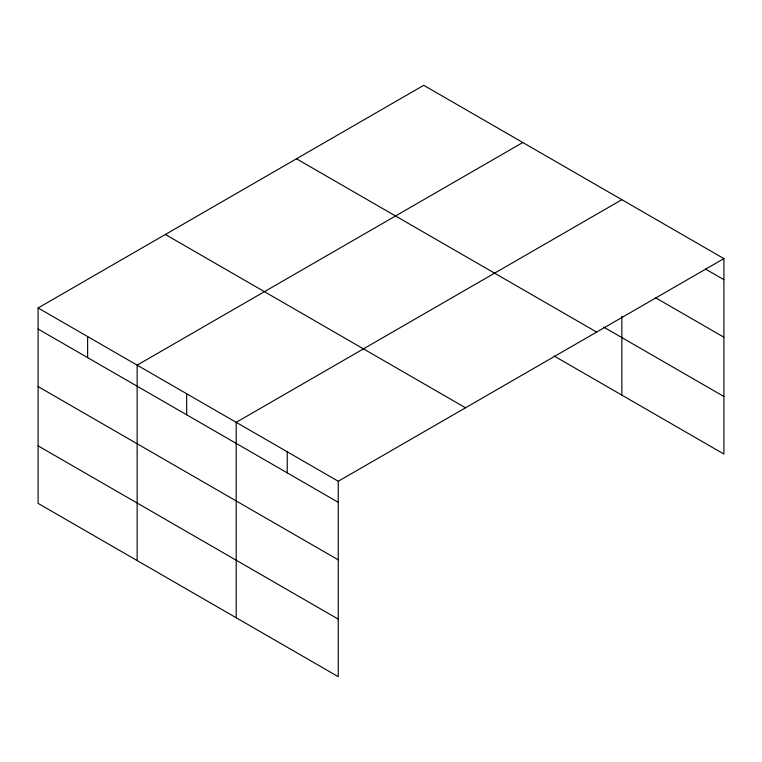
<?xml version="1.0" encoding="UTF-8"?>
<svg xmlns="http://www.w3.org/2000/svg" width="762" height="762" viewBox="0 0 762 762"><rect width="100%" height="100%" fill="white"/><g stroke="black" fill="none" stroke-linecap="round" stroke-linejoin="round"><path stroke-width="1.14" d="M38.1 307.962L338.261 481.26L338.261 676.685L38.1 503.396L38.1 307.962L423.739 85.315L723.9 258.604L723.9 454.038L554.126 356.016M522.799 142.504L137.15 365.15L137.15 560.575M621.849 199.692L236.201 422.339L236.201 617.763M338.261 481.26L723.9 258.604M705.526 269.062L723.9 279.673M655.52 297.732L723.9 337.214M603.656 327.069L723.9 396.497M296.485 158.791L596.636 332.08M165.364 234.486L465.515 407.784M38.1 329.032L338.261 502.32M38.1 386.572L338.261 559.86M38.1 445.856L338.261 619.144M621.849 316.23L621.849 395.116M287.226 451.799L287.226 472.859M186.68 393.744L186.68 414.804M87.63 336.556L87.63 357.626"/></g></svg>
